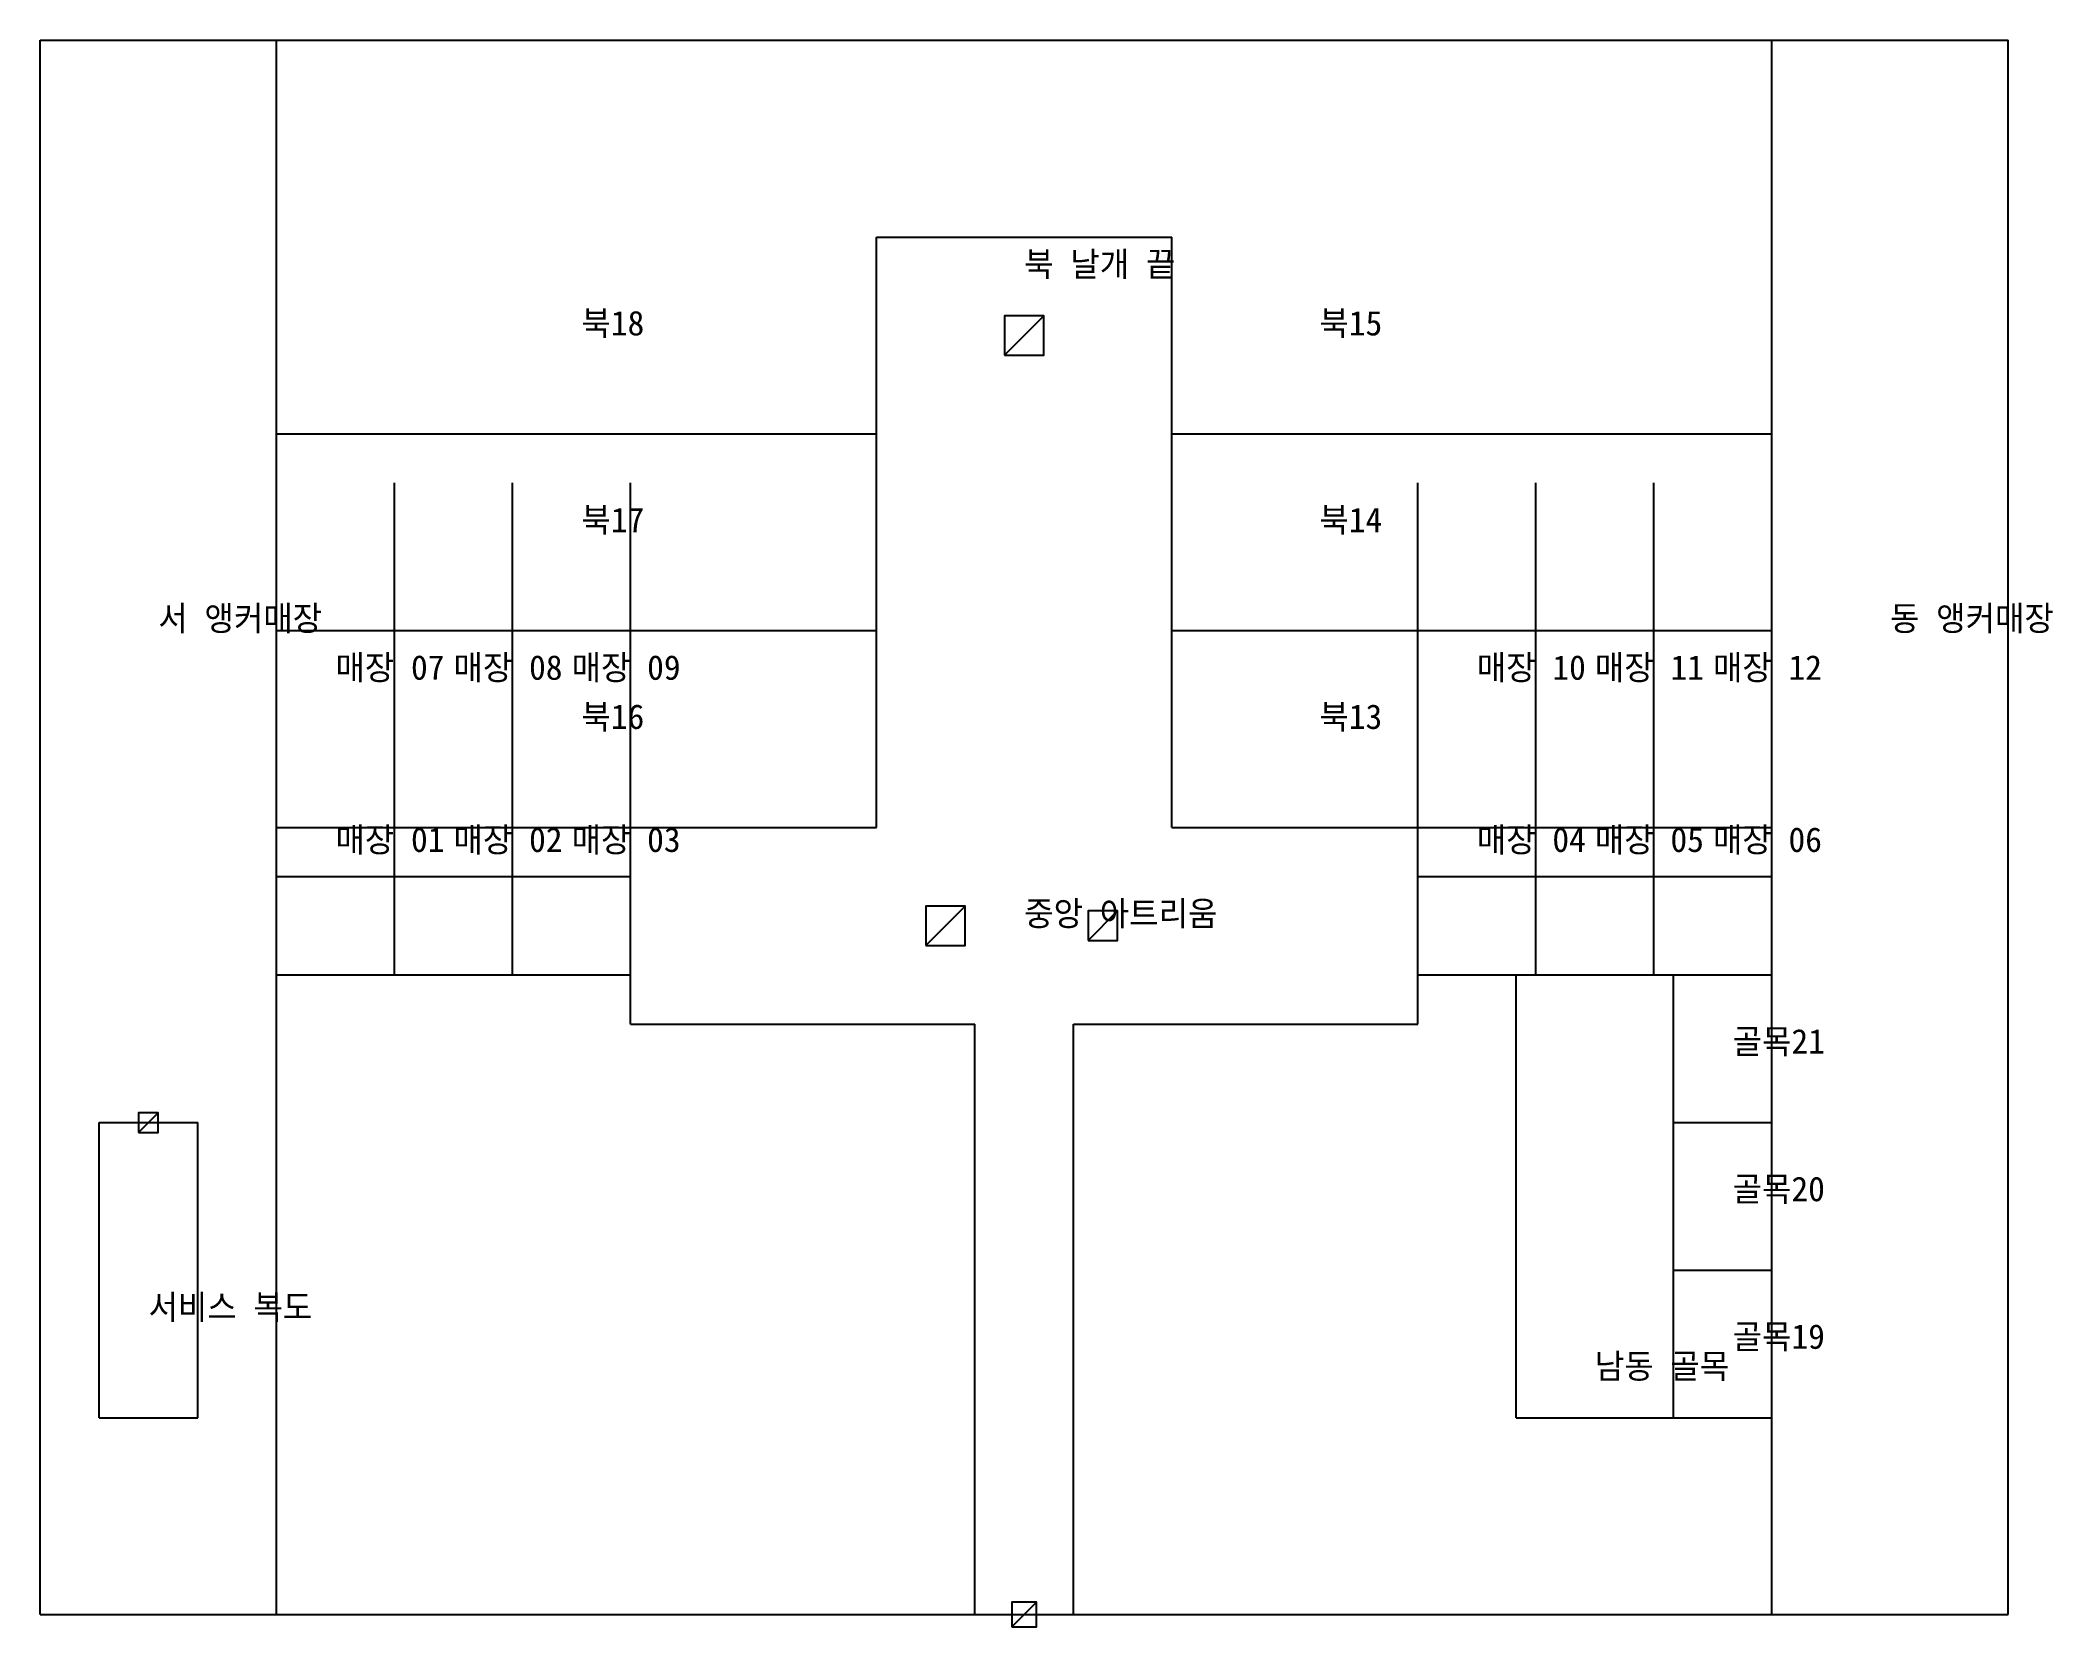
# Model space of a CAD drawing. Header units: metres. Extents: x 0 to 205, y -1 to 160.
import ezdxf

# ---------------------------------------------------------------- set-up
doc = ezdxf.new("R2010")
doc.units = ezdxf.units.M
for name, color, linetype in [('DOOR', 3, 'Continuous'), ('ROOM_NAME', 4, 'Continuous'), ('SYMBOL', 1, 'Continuous'), ('WALL', 7, 'Continuous')]:
    doc.layers.add(name, color=color, linetype=linetype)

# ---------------------------------------------------------------- blocks, each defined once
blk = doc.blocks.new('ENTRANCE')
blk.add_line((-1.25, -1.25), (1.25, 1.25))
blk.add_lwpolyline([(-1.25, -1.25), (1.25, -1.25), (1.25, 1.25), (-1.25, 1.25)], close=True)
blk = doc.blocks.new('STAIR')
blk.add_line((-2, -2), (2, 2))
blk.add_lwpolyline([(-2, -2), (2, -2), (2, 2), (-2, 2)], close=True)
blk = doc.blocks.new('ELEVATOR')
blk.add_line((-1.5, -1.5), (1.5, 1.5))
blk.add_lwpolyline([(-1.5, -1.5), (1.5, -1.5), (1.5, 1.5), (-1.5, 1.5)], close=True)
blk = doc.blocks.new('EXIT')
blk.add_line((-1, -1), (1, 1))
blk.add_lwpolyline([(-1, -1), (1, -1), (1, 1), (-1, 1)], close=True)

msp = doc.modelspace()

# ---------------------------------------------------------------- linework, layer by layer
at = {"layer": 'DOOR'}
for p, q in [((85, 128.5), (85, 131.5)), ((115, 128.5), (115, 131.5)), ((85, 108.5), (85, 111.5)), ((115, 108.5), (115, 111.5)), ((85, 88.5), (85, 91.5)), ((115, 88.5), (115, 91.5)), ((28.5, 75), (31.5, 75)), ((40.5, 75), (43.5, 75)), ((52.5, 75), (55.5, 75)), ((144.5, 75), (147.5, 75)), ((156.5, 75), (159.5, 75)), ((168.5, 75), (171.5, 75)), ((24, 68.5), (24, 71.5)), ((176, 68.5), (176, 71.5)), ((28.5, 65), (31.5, 65)), ((40.5, 65), (43.5, 65)), ((52.5, 65), (55.5, 65)), ((144.5, 65), (147.5, 65)), ((156.5, 65), (159.5, 65)), ((168.5, 65), (171.5, 65)), ((166, 56), (166, 59)), ((6, 50), (16, 50)), ((166, 41), (166, 44)), ((166, 26), (166, 29)), ((95, 0), (105, 0))]:
    msp.add_line(p, q, dxfattribs=at)
at = {"layer": 'WALL'}
for p, q in [((0, 160), (200, 160)), ((0, 0), (0, 160)), ((24, 75), (24, 160)), ((176, 75), (176, 160)), ((200, 0), (200, 160)), ((85, 80), (85, 140)), ((85, 140), (115, 140)), ((85, 131.5), (85, 140)), ((115, 80), (115, 140)), ((115, 131.5), (115, 140)), ((85, 120), (85, 128.5)), ((115, 120), (115, 128.5)), ((24, 120), (85, 120)), ((85, 111.5), (85, 120)), ((115, 111.5), (115, 120)), ((115, 120), (176, 120)), ((24, 75), (24, 115)), ((36, 75), (36, 115)), ((48, 75), (48, 115)), ((60, 75), (60, 115)), ((140, 75), (140, 115)), ((152, 75), (152, 115)), ((164, 75), (164, 115)), ((176, 75), (176, 115)), ((85, 100), (85, 108.5)), ((115, 100), (115, 108.5)), ((24, 100), (85, 100)), ((85, 91.5), (85, 100)), ((115, 91.5), (115, 100)), ((115, 100), (176, 100)), ((24, 65), (24, 90)), ((36, 65), (36, 90)), ((48, 65), (48, 90)), ((60, 65), (60, 90)), ((140, 65), (140, 90)), ((152, 65), (152, 90)), ((164, 65), (164, 90)), ((176, 65), (176, 90)), ((85, 80), (85, 88.5)), ((115, 80), (115, 88.5)), ((24, 80), (85, 80)), ((60, 80), (85, 80)), ((60, 60), (60, 80)), ((115, 80), (140, 80)), ((115, 80), (176, 80)), ((140, 60), (140, 80)), ((24, 75), (60, 75)), ((24, 71.5), (24, 75)), ((24, 75), (28.5, 75)), ((31.5, 75), (36, 75)), ((36, 75), (40.5, 75)), ((43.5, 75), (48, 75)), ((48, 75), (52.5, 75)), ((55.5, 75), (60, 75)), ((140, 75), (176, 75)), ((140, 75), (144.5, 75)), ((147.5, 75), (152, 75)), ((152, 75), (156.5, 75)), ((159.5, 75), (164, 75)), ((164, 75), (168.5, 75)), ((171.5, 75), (176, 75)), ((176, 71.5), (176, 75)), ((24, 65), (24, 68.5)), ((176, 65), (176, 68.5)), ((24, 65), (60, 65)), ((24, 0), (24, 65)), ((24, 65), (28.5, 65)), ((31.5, 65), (36, 65)), ((36, 65), (40.5, 65)), ((43.5, 65), (48, 65)), ((48, 65), (52.5, 65)), ((55.5, 65), (60, 65)), ((140, 65), (176, 65)), ((140, 65), (144.5, 65)), ((147.5, 65), (152, 65)), ((150, 20), (150, 65)), ((152, 65), (156.5, 65)), ((159.5, 65), (164, 65)), ((164, 65), (168.5, 65)), ((166, 20), (166, 65)), ((166, 59), (166, 65)), ((171.5, 65), (176, 65)), ((176, 0), (176, 65)), ((60, 60), (95, 60)), ((95, 0), (95, 60)), ((105, 0), (105, 60)), ((105, 60), (140, 60)), ((166, 50), (166, 56)), ((6, 20), (6, 50)), ((16, 20), (16, 50)), ((166, 44), (166, 50)), ((166, 50), (176, 50)), ((166, 35), (166, 41)), ((166, 29), (166, 35)), ((166, 35), (176, 35)), ((166, 20), (166, 26)), ((6, 20), (16, 20)), ((150, 20), (166, 20)), ((166, 20), (176, 20)), ((0, 0), (95, 0)), ((80, 0), (80, 0)), ((105, 0), (200, 0))]:
    msp.add_line(p, q, dxfattribs=at)

# ---------------------------------------------------------------- block references
at = {"layer": 'SYMBOL'}
for name, p in [('STAIR', (100, 130)), ('STAIR', (92, 70)), ('ELEVATOR', (108, 70)), ('EXIT', (11, 50)), ('ENTRANCE', (100, 0))]:
    msp.add_blockref(name, p, dxfattribs=at)

# ---------------------------------------------------------------- texts
at = {"layer": 'ROOM_NAME'}
for s, p in [('북 날개 끝', (100, 136)), ('북18', (55, 130)), ('북15', (130, 130)), ('북17', (55, 110)), ('북14', (130, 110)), ('서 앵커매장', (12, 100)), ('동 앵커매장', (188, 100)), ('매장 07', (30, 95)), ('매장 08', (42, 95)), ('매장 09', (54, 95)), ('매장 10', (146, 95)), ('매장 11', (158, 95)), ('매장 12', (170, 95)), ('북16', (55, 90)), ('북13', (130, 90)), ('매장 01', (30, 77.5)), ('매장 02', (42, 77.5)), ('매장 03', (54, 77.5)), ('매장 04', (146, 77.5)), ('매장 05', (158, 77.5)), ('매장 06', (170, 77.5)), ('중앙 아트리움', (100, 70)), ('골목21', (172, 57)), ('골목20', (172, 42)), ('서비스 복도', (11, 30)), ('골목19', (172, 27)), ('남동 골목', (158, 24))]:
    msp.add_text(s, height=2.5, dxfattribs=at).set_placement(p)

doc.saveas('drawing.dxf')
